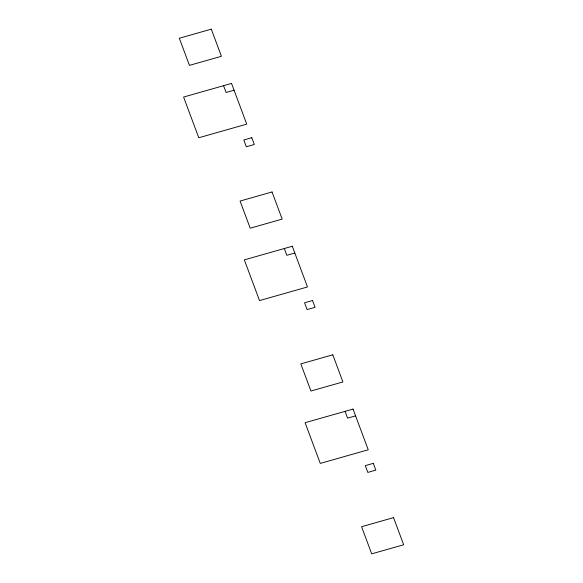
<?xml version="1.0" encoding="UTF-8"?>
<svg xmlns="http://www.w3.org/2000/svg" width="583" height="583" viewBox="0 0 583 583"><rect width="100%" height="100%" fill="white"/><g stroke="black" fill="none" stroke-linecap="round" stroke-linejoin="round"><path stroke-width="0.87" d="M234.082 90.212L226.087 92.478L223.559 85.694M294.83 253.037L286.836 255.31L284.307 248.526M355.579 415.861L347.585 418.135L345.056 411.35M211.301 29.15L179.331 38.23L189.453 65.369L221.423 56.289L211.301 29.15M231.546 83.427L183.594 97.048L198.781 137.756L246.733 124.135L231.546 83.427M251.798 137.705L243.803 139.971L246.339 146.756L254.326 144.489L251.798 137.705M272.05 191.975L240.079 201.055L250.202 228.193L282.172 219.113L272.05 191.975M292.294 246.252L244.343 259.872L259.53 300.58L307.481 286.96L292.294 246.252M312.546 300.529L304.552 302.796L307.088 309.58L315.075 307.314L312.546 300.529M332.798 354.807L300.828 363.887L310.95 391.025L342.921 381.945L332.798 354.807M353.05 409.084L305.091 422.704L320.278 463.405L368.237 449.785L353.05 409.084M373.295 463.354L365.308 465.628L367.837 472.412L375.831 470.138L373.295 463.354M393.547 517.631L361.577 526.711L371.699 553.85L403.669 544.77L393.547 517.631"/></g></svg>
